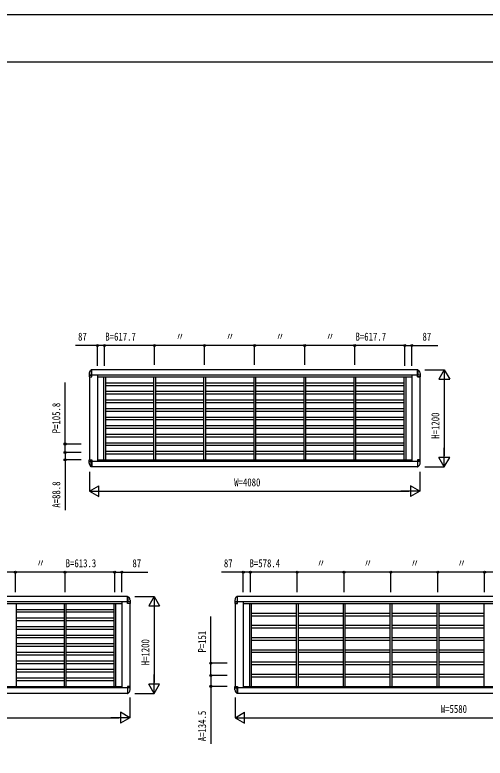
# Model space of a CAD drawing. Units: millimetres, scale not verified. Extents: x -12615 to 12615, y -8910 to 8910.
# Drawn here: x -6674 to -870, y -274 to 8910 of the extents above; entities that cross this region are included whole.
import ezdxf
from ezdxf.enums import TextEntityAlignment as Align

# ---------------------------------------------------------------- set-up
doc = ezdxf.new("R2010")
doc.units = ezdxf.units.MM
doc.header["$LTSCALE"] = 30
for name, color, linetype in [('0-2_YKK_A1', 4, 'Continuous'), ('0-3_YKK_D', 6, 'Continuous'), ('0-4_YKK_ZWAK', 7, 'Continuous')]:
    doc.layers.add(name, color=color, linetype=linetype)
doc.styles.add('ＭＳ ゴシック', font='')
doc.styles.get('ＭＳ ゴシック').set_extended_font_data('MS Gothic')

msp = doc.modelspace()

# ---------------------------------------------------------------- linework, layer by layer
at = {"layer": '0-2_YKK_A1'}
for p, q in [((-5730.94, 4525.3), (-5742.8, 4513.44)), ((-5725.94, 4525.3), (-5730.94, 4525.3)), ((-5730.94, 4525.3), (-5730.94, 4457)), ((-5725.94, 4437), (-5725.94, 4525.3)), ((-1698.64, 4525), (-5725.94, 4525)), ((-1703.94, 4525.3), (-1698.94, 4525.3)), ((-1703.94, 4437), (-1703.94, 4525.3)), ((-1698.94, 4525.3), (-1698.94, 4457)), ((-1698.94, 4525.3), (-1687.09, 4513.44)), ((-5757.44, 4478.09), (-5757.44, 4438)), ((-5756.44, 4437), (-5725.94, 4437)), ((-5755.44, 4457), (-5725.94, 4457)), ((-5754.94, 4437), (-5754.94, 3413)), ((-1672.44, 4457), (-5744.94, 4457)), ((-5654.94, 4457), (-5654.94, 3393)), ((-5654.94, 4437), (-1774.94, 4437)), ((-5579.44, 4437), (-5579.44, 3413)), ((-5579.44, 4437), (-5556.44, 4437)), ((-5556.44, 4437), (-5556.44, 3413)), ((-4961.77, 4437), (-4961.77, 3413)), ((-4938.77, 4437), (-4938.77, 3413)), ((-4344.11, 4437), (-4344.11, 3413)), ((-4321.11, 4437), (-4321.11, 3413)), ((-3726.44, 4437), (-3726.44, 3413)), ((-3703.44, 4437), (-3703.44, 3413)), ((-3108.77, 4437), (-3108.77, 3413)), ((-3085.77, 4437), (-3085.77, 3413)), ((-2491.11, 4437), (-2491.11, 3413)), ((-2468.11, 4437), (-2468.11, 3413)), ((-1873.44, 4437), (-1873.44, 3413)), ((-1873.44, 4437), (-1850.44, 4437)), ((-1850.44, 4437), (-1850.44, 3413)), ((-1774.94, 4457), (-1774.94, 3393)), ((-1674.44, 4457), (-1703.94, 4457)), ((-1703.94, 4437), (-1673.44, 4437)), ((-1673.44, 4437), (-1703.94, 4437)), ((-1674.94, 4437), (-1674.94, 3413)), ((-1672.44, 4478.09), (-1672.44, 4438)), ((-5556.44, 4364.2), (-4961.77, 4364.2)), ((-5556.44, 4332.2), (-4961.77, 4332.2)), ((-4938.77, 4364.2), (-4344.11, 4364.2)), ((-4938.77, 4332.2), (-4344.11, 4332.2)), ((-4321.11, 4364.2), (-3726.44, 4364.2)), ((-4321.11, 4332.2), (-3726.44, 4332.2)), ((-3703.44, 4364.2), (-3108.77, 4364.2)), ((-3703.44, 4332.2), (-3108.77, 4332.2)), ((-3085.77, 4364.2), (-2491.11, 4364.2)), ((-3085.77, 4332.2), (-2491.11, 4332.2)), ((-2468.11, 4364.2), (-1873.44, 4364.2)), ((-2468.11, 4332.2), (-1873.44, 4332.2)), ((-5556.44, 4258.4), (-4961.77, 4258.4)), ((-5556.44, 4226.4), (-4961.77, 4226.4)), ((-4938.77, 4258.4), (-4344.11, 4258.4)), ((-4938.77, 4226.4), (-4344.11, 4226.4)), ((-4321.11, 4258.4), (-3726.44, 4258.4)), ((-4321.11, 4226.4), (-3726.44, 4226.4)), ((-3703.44, 4258.4), (-3108.77, 4258.4)), ((-3703.44, 4226.4), (-3108.77, 4226.4)), ((-3085.77, 4258.4), (-2491.11, 4258.4)), ((-3085.77, 4226.4), (-2491.11, 4226.4)), ((-2468.11, 4258.4), (-1873.44, 4258.4)), ((-2468.11, 4226.4), (-1873.44, 4226.4)), ((-5556.44, 4152.6), (-4961.77, 4152.6)), ((-4938.77, 4152.6), (-4344.11, 4152.6)), ((-4321.11, 4152.6), (-3726.44, 4152.6)), ((-3703.44, 4152.6), (-3108.77, 4152.6)), ((-3085.77, 4152.6), (-2491.11, 4152.6)), ((-2468.11, 4152.6), (-1873.44, 4152.6)), ((-5556.44, 4120.6), (-4961.77, 4120.6)), ((-5556.44, 4046.8), (-4961.77, 4046.8)), ((-4938.77, 4120.6), (-4344.11, 4120.6)), ((-4938.77, 4046.8), (-4344.11, 4046.8)), ((-4321.11, 4120.6), (-3726.44, 4120.6)), ((-4321.11, 4046.8), (-3726.44, 4046.8)), ((-3703.44, 4120.6), (-3108.77, 4120.6)), ((-3703.44, 4046.8), (-3108.77, 4046.8)), ((-3085.77, 4120.6), (-2491.11, 4120.6)), ((-3085.77, 4046.8), (-2491.11, 4046.8)), ((-2468.11, 4120.6), (-1873.44, 4120.6)), ((-2468.11, 4046.8), (-1873.44, 4046.8)), ((-5556.44, 4014.8), (-4961.77, 4014.8)), ((-4938.77, 4014.8), (-4344.11, 4014.8)), ((-4321.11, 4014.8), (-3726.44, 4014.8)), ((-3703.44, 4014.8), (-3108.77, 4014.8)), ((-3085.77, 4014.8), (-2491.11, 4014.8)), ((-2468.11, 4014.8), (-1873.44, 4014.8)), ((-5556.44, 3941), (-4961.77, 3941)), ((-5556.44, 3909), (-4961.77, 3909)), ((-4938.77, 3941), (-4344.11, 3941)), ((-4938.77, 3909), (-4344.11, 3909)), ((-4321.11, 3941), (-3726.44, 3941)), ((-4321.11, 3909), (-3726.44, 3909)), ((-3703.44, 3941), (-3108.77, 3941)), ((-3703.44, 3909), (-3108.77, 3909)), ((-3085.77, 3941), (-2491.11, 3941)), ((-3085.77, 3909), (-2491.11, 3909)), ((-2468.11, 3941), (-1873.44, 3941)), ((-2468.11, 3909), (-1873.44, 3909)), ((-5556.44, 3835.2), (-4961.77, 3835.2)), ((-5556.44, 3803.2), (-4961.77, 3803.2)), ((-4938.77, 3835.2), (-4344.11, 3835.2)), ((-4938.77, 3803.2), (-4344.11, 3803.2)), ((-4321.11, 3835.2), (-3726.44, 3835.2)), ((-4321.11, 3803.2), (-3726.44, 3803.2)), ((-3703.44, 3835.2), (-3108.77, 3835.2)), ((-3703.44, 3803.2), (-3108.77, 3803.2)), ((-3085.77, 3835.2), (-2491.11, 3835.2)), ((-3085.77, 3803.2), (-2491.11, 3803.2)), ((-2468.11, 3835.2), (-1873.44, 3835.2)), ((-2468.11, 3803.2), (-1873.44, 3803.2)), ((-5556.44, 3729.4), (-4961.77, 3729.4)), ((-5556.44, 3697.4), (-4961.77, 3697.4)), ((-4938.77, 3729.4), (-4344.11, 3729.4)), ((-4938.77, 3697.4), (-4344.11, 3697.4)), ((-4321.11, 3729.4), (-3726.44, 3729.4)), ((-4321.11, 3697.4), (-3726.44, 3697.4)), ((-3703.44, 3729.4), (-3108.77, 3729.4)), ((-3703.44, 3697.4), (-3108.77, 3697.4)), ((-3085.77, 3729.4), (-2491.11, 3729.4)), ((-3085.77, 3697.4), (-2491.11, 3697.4)), ((-2468.11, 3729.4), (-1873.44, 3729.4)), ((-2468.11, 3697.4), (-1873.44, 3697.4)), ((-5556.44, 3623.6), (-4961.77, 3623.6)), ((-5556.44, 3591.6), (-4961.77, 3591.6)), ((-4938.77, 3623.6), (-4344.11, 3623.6)), ((-4938.77, 3591.6), (-4344.11, 3591.6)), ((-4321.11, 3623.6), (-3726.44, 3623.6)), ((-4321.11, 3591.6), (-3726.44, 3591.6)), ((-3703.44, 3623.6), (-3108.77, 3623.6)), ((-3703.44, 3591.6), (-3108.77, 3591.6)), ((-3085.77, 3623.6), (-2491.11, 3623.6)), ((-3085.77, 3591.6), (-2491.11, 3591.6)), ((-2468.11, 3623.6), (-1873.44, 3623.6)), ((-2468.11, 3591.6), (-1873.44, 3591.6)), ((-5556.44, 3517.8), (-4961.77, 3517.8)), ((-4938.77, 3517.8), (-4344.11, 3517.8)), ((-4321.11, 3517.8), (-3726.44, 3517.8)), ((-3703.44, 3517.8), (-3108.77, 3517.8)), ((-3085.77, 3517.8), (-2491.11, 3517.8)), ((-2468.11, 3517.8), (-1873.44, 3517.8)), ((-5757.44, 3371.91), (-5757.44, 3412)), ((-5756.44, 3413), (-5725.94, 3413)), ((-5725.94, 3413), (-5725.94, 3324.7)), ((-5654.94, 3413), (-1774.94, 3413)), ((-5556.44, 3485.8), (-4961.77, 3485.8)), ((-4938.77, 3485.8), (-4344.11, 3485.8)), ((-4321.11, 3485.8), (-3726.44, 3485.8)), ((-3703.44, 3485.8), (-3108.77, 3485.8)), ((-3085.77, 3485.8), (-2491.11, 3485.8)), ((-2468.11, 3485.8), (-1873.44, 3485.8)), ((-1703.94, 3413), (-1673.44, 3413)), ((-1673.44, 3413), (-1703.94, 3413)), ((-1703.94, 3413), (-1703.94, 3324.7)), ((-1672.44, 3371.91), (-1672.44, 3412)), ((-5755.44, 3393), (-5725.94, 3393)), ((-1672.44, 3393), (-5744.94, 3393)), ((-5730.94, 3324.7), (-5742.8, 3336.56)), ((-5730.94, 3324.7), (-5730.94, 3393)), ((-5725.94, 3324.7), (-5730.94, 3324.7)), ((-1698.64, 3325), (-5725.94, 3325)), ((-1674.44, 3393), (-1703.94, 3393)), ((-1703.94, 3324.7), (-1698.94, 3324.7)), ((-1698.94, 3324.7), (-1698.94, 3393)), ((-1698.94, 3324.7), (-1687.09, 3336.56)), ((-5264.94, 1657), (-10524.94, 1657)), ((-5283.94, 1725), (-10505.94, 1725)), ((-5354.94, 1657), (-5354.94, 593)), ((-5283.94, 1725.3), (-5278.94, 1725.3)), ((-5283.94, 1637), (-5283.94, 1725.3)), ((-5254.44, 1657), (-5283.94, 1657)), ((-5278.94, 1725.3), (-5278.94, 1657)), ((-5278.94, 1725.3), (-5267.09, 1713.44)), ((-5252.44, 1678.09), (-5252.44, 1638)), ((-3957.44, 1678.09), (-3957.44, 1638)), ((-3955.44, 1657), (-3925.94, 1657)), ((1627.56, 1657), (-3944.94, 1657)), ((-3930.94, 1725.3), (-3942.8, 1713.44)), ((-3925.94, 1725.3), (-3930.94, 1725.3)), ((-3930.94, 1725.3), (-3930.94, 1657)), ((-3925.94, 1637), (-3925.94, 1725.3)), ((1601.36, 1725), (-3925.94, 1725)), ((-3854.94, 1657), (-3854.94, 593)), ((-10434.94, 1637), (-5354.94, 1637)), ((-6679.94, 1637), (-6656.94, 1637)), ((-6656.94, 1637), (-6656.94, 613)), ((-6656.94, 1564.2), (-6066.69, 1564.2)), ((-6066.69, 1637), (-6066.69, 613)), ((-6066.69, 1637), (-6043.69, 1637)), ((-6043.69, 1637), (-6043.69, 613)), ((-6043.69, 1564.2), (-5453.44, 1564.2)), ((-5453.44, 1637), (-5453.44, 613)), ((-5453.44, 1637), (-5430.44, 1637)), ((-5430.44, 1637), (-5430.44, 613)), ((-5253.44, 1637), (-5283.94, 1637)), ((-5254.94, 1637), (-5254.94, 613)), ((-3956.44, 1637), (-3925.94, 1637)), ((-3954.94, 1637), (-3954.94, 613)), ((-3854.94, 1637), (1525.06, 1637)), ((-3779.44, 1637), (-3779.44, 613)), ((-3756.44, 1637), (-3756.44, 613)), ((-3201, 1637), (-3201, 613)), ((-3178, 1637), (-3178, 613)), ((-2622.55, 1637), (-2622.55, 613)), ((-2599.55, 1637), (-2599.55, 613)), ((-2044.11, 1637), (-2044.11, 613)), ((-2021.11, 1637), (-2021.11, 613)), ((-1465.66, 1637), (-1465.66, 613)), ((-1442.66, 1637), (-1442.66, 613)), ((-887.22, 1637), (-887.22, 613)), ((-6656.94, 1532.2), (-6066.69, 1532.2)), ((-6043.69, 1532.2), (-5453.44, 1532.2)), ((-3756.44, 1518.5), (-3201, 1518.5)), ((-3756.44, 1486.5), (-3201, 1486.5)), ((-3178, 1518.5), (-2622.55, 1518.5)), ((-3178, 1486.5), (-2622.55, 1486.5)), ((-2599.55, 1518.5), (-2044.11, 1518.5)), ((-2599.55, 1486.5), (-2044.11, 1486.5)), ((-2021.11, 1518.5), (-1465.66, 1518.5)), ((-2021.11, 1486.5), (-1465.66, 1486.5)), ((-1442.66, 1518.5), (-887.22, 1518.5)), ((-1442.66, 1486.5), (-887.22, 1486.5)), ((-6656.94, 1458.4), (-6066.69, 1458.4)), ((-6656.94, 1426.4), (-6066.69, 1426.4)), ((-6043.69, 1458.4), (-5453.44, 1458.4)), ((-6043.69, 1426.4), (-5453.44, 1426.4)), ((-6656.94, 1352.6), (-6066.69, 1352.6)), ((-6656.94, 1320.6), (-6066.69, 1320.6)), ((-6043.69, 1352.6), (-5453.44, 1352.6)), ((-6043.69, 1320.6), (-5453.44, 1320.6)), ((-3756.44, 1367.5), (-3201, 1367.5)), ((-3756.44, 1335.5), (-3201, 1335.5)), ((-3178, 1367.5), (-2622.55, 1367.5)), ((-3178, 1335.5), (-2622.55, 1335.5)), ((-2599.55, 1367.5), (-2044.11, 1367.5)), ((-2599.55, 1335.5), (-2044.11, 1335.5)), ((-2021.11, 1367.5), (-1465.66, 1367.5)), ((-2021.11, 1335.5), (-1465.66, 1335.5)), ((-1442.66, 1367.5), (-887.22, 1367.5)), ((-1442.66, 1335.5), (-887.22, 1335.5)), ((-6656.94, 1246.8), (-6066.69, 1246.8)), ((-6656.94, 1214.8), (-6066.69, 1214.8)), ((-6043.69, 1246.8), (-5453.44, 1246.8)), ((-6043.69, 1214.8), (-5453.44, 1214.8)), ((-3756.44, 1216.5), (-3201, 1216.5)), ((-3178, 1216.5), (-2622.55, 1216.5)), ((-2599.55, 1216.5), (-2044.11, 1216.5)), ((-2021.11, 1216.5), (-1465.66, 1216.5)), ((-1442.66, 1216.5), (-887.22, 1216.5)), ((-6656.94, 1141), (-6066.69, 1141)), ((-6656.94, 1109), (-6066.69, 1109)), ((-6043.69, 1141), (-5453.44, 1141)), ((-6043.69, 1109), (-5453.44, 1109)), ((-3756.44, 1184.5), (-3201, 1184.5)), ((-3178, 1184.5), (-2622.55, 1184.5)), ((-2599.55, 1184.5), (-2044.11, 1184.5)), ((-2021.11, 1184.5), (-1465.66, 1184.5)), ((-1442.66, 1184.5), (-887.22, 1184.5)), ((-6656.94, 1035.2), (-6066.69, 1035.2)), ((-6043.69, 1035.2), (-5453.44, 1035.2)), ((-3756.44, 1065.5), (-3201, 1065.5)), ((-3756.44, 1033.5), (-3201, 1033.5)), ((-3178, 1065.5), (-2622.55, 1065.5)), ((-3178, 1033.5), (-2622.55, 1033.5)), ((-2599.55, 1065.5), (-2044.11, 1065.5)), ((-2599.55, 1033.5), (-2044.11, 1033.5)), ((-2021.11, 1065.5), (-1465.66, 1065.5)), ((-2021.11, 1033.5), (-1465.66, 1033.5)), ((-1442.66, 1065.5), (-887.22, 1065.5)), ((-1442.66, 1033.5), (-887.22, 1033.5)), ((-6656.94, 1003.2), (-6066.69, 1003.2)), ((-6656.94, 929.4), (-6066.69, 929.4)), ((-6043.69, 1003.2), (-5453.44, 1003.2)), ((-6043.69, 929.4), (-5453.44, 929.4)), ((-6656.94, 897.4), (-6066.69, 897.4)), ((-6043.69, 897.4), (-5453.44, 897.4)), ((-3756.44, 914.5), (-3201, 914.5)), ((-3756.44, 882.5), (-3201, 882.5)), ((-3178, 914.5), (-2622.55, 914.5)), ((-3178, 882.5), (-2622.55, 882.5)), ((-2599.55, 914.5), (-2044.11, 914.5)), ((-2599.55, 882.5), (-2044.11, 882.5)), ((-2021.11, 914.5), (-1465.66, 914.5)), ((-2021.11, 882.5), (-1465.66, 882.5)), ((-1442.66, 914.5), (-887.22, 914.5)), ((-1442.66, 882.5), (-887.22, 882.5)), ((-6656.94, 823.6), (-6066.69, 823.6)), ((-6656.94, 791.6), (-6066.69, 791.6)), ((-6043.69, 823.6), (-5453.44, 823.6)), ((-6043.69, 791.6), (-5453.44, 791.6)), ((-3756.44, 763.5), (-3201, 763.5)), ((-3178, 763.5), (-2622.55, 763.5)), ((-2599.55, 763.5), (-2044.11, 763.5)), ((-2021.11, 763.5), (-1465.66, 763.5)), ((-1442.66, 763.5), (-887.22, 763.5)), ((-6656.94, 717.8), (-6066.69, 717.8)), ((-6656.94, 685.8), (-6066.69, 685.8)), ((-6043.69, 717.8), (-5453.44, 717.8)), ((-6043.69, 685.8), (-5453.44, 685.8)), ((-3756.44, 731.5), (-3201, 731.5)), ((-3178, 731.5), (-2622.55, 731.5)), ((-2599.55, 731.5), (-2044.11, 731.5)), ((-2021.11, 731.5), (-1465.66, 731.5)), ((-1442.66, 731.5), (-887.22, 731.5)), ((-5264.94, 593), (-10524.94, 593)), ((-10434.94, 613), (-5354.94, 613)), ((-5253.44, 613), (-5283.94, 613)), ((-5283.94, 613), (-5283.94, 524.7)), ((-5254.44, 593), (-5283.94, 593)), ((-5278.94, 524.7), (-5278.94, 593)), ((-5252.44, 571.91), (-5252.44, 612)), ((-3957.44, 571.91), (-3957.44, 612)), ((-3956.44, 613), (-3925.94, 613)), ((-3955.44, 593), (-3925.94, 593)), ((1627.56, 593), (-3944.94, 593)), ((-3930.94, 524.7), (-3930.94, 593)), ((-3925.94, 613), (-3925.94, 524.7)), ((-3854.94, 613), (1525.06, 613)), ((-3781.94, 613), (-3746.94, 613)), ((-5283.94, 525), (-10505.94, 525)), ((-5283.94, 524.7), (-5278.94, 524.7)), ((-5278.94, 524.7), (-5267.09, 536.56)), ((-3930.94, 524.7), (-3942.8, 536.56)), ((-3925.94, 524.7), (-3930.94, 524.7)), ((1601.36, 525), (-3925.94, 525))]:
    msp.add_line(p, q, dxfattribs=at)
for centre, radius, start, end in [((-5707.44, 4478.09), 50, 135, 180), ((-1722.44, 4478.09), 50, 0, 45), ((-5756.44, 4438), 1, 180, 270), ((-1673.44, 4438), 1, 270, 0), ((-5756.44, 3412), 1, 90, 180), ((-1673.44, 3412), 1, 0, 90), ((-5707.44, 3371.91), 50, 180, 225), ((-1722.44, 3371.91), 50, 315, 0), ((-5302.44, 1678.09), 50, 0, 45), ((-3907.44, 1678.09), 50, 135, 180), ((-5253.44, 1638), 1, 270, 0), ((-3956.44, 1638), 1, 180, 270), ((-5302.44, 571.91), 50, 315, 0), ((-5253.44, 612), 1, 0, 90), ((-3956.44, 612), 1, 90, 180), ((-3907.44, 571.91), 50, 180, 225)]:
    msp.add_arc(centre, radius, start, end, dxfattribs=at)
at = {"layer": '0-3_YKK_D'}
for p, q in [((-5654.94, 4575), (-5654.94, 4826)), ((-5567.94, 4585), (-5567.94, 4826)), ((-5567.94, 4575), (-5567.94, 4826)), ((-4950.27, 4825), (-5567.94, 4825)), ((-4950.27, 4585), (-4950.27, 4826)), ((-4950.27, 4585), (-4950.27, 4826)), ((-4332.61, 4825), (-4950.27, 4825)), ((-4332.61, 4585), (-4332.61, 4826)), ((-4332.61, 4585), (-4332.61, 4826)), ((-3714.94, 4825), (-4332.61, 4825)), ((-3714.94, 4585), (-3714.94, 4826)), ((-3714.94, 4585), (-3714.94, 4826)), ((-3097.27, 4825), (-3714.94, 4825)), ((-3097.27, 4585), (-3097.27, 4826)), ((-3097.27, 4585), (-3097.27, 4826)), ((-2479.61, 4825), (-3097.27, 4825)), ((-2479.61, 4585), (-2479.61, 4826)), ((-2479.61, 4585), (-2479.61, 4826)), ((-1861.94, 4825), (-2479.61, 4825)), ((-1861.94, 4585), (-1861.94, 4826)), ((-1861.94, 4575), (-1861.94, 4826)), ((-1774.94, 4575), (-1774.94, 4826)), ((-1614.94, 4525), (-1373.94, 4525)), ((-1374.94, 4525), (-1442.44, 4408.09)), ((-1374.94, 4525), (-1307.44, 4408.09)), ((-1374.94, 4525), (-1374.94, 4291.17)), ((-1442.44, 4408.09), (-1307.44, 4408.09)), ((-1374.94, 4390), (-1374.94, 3460)), ((-5855.94, 3607.6), (-6055.94, 3607.6)), ((-5855.94, 3501.8), (-6055.94, 3501.8)), ((-5855.94, 3501.8), (-6055.94, 3501.8)), ((-1374.94, 3325), (-1374.94, 3558.83)), ((-5855.94, 3413), (-6055.94, 3413)), ((-1374.94, 3325), (-1442.44, 3441.91)), ((-1307.44, 3441.91), (-1442.44, 3441.91)), ((-1374.94, 3325), (-1307.44, 3441.91)), ((-1614.94, 3325), (-1373.94, 3325)), ((-5754.94, 3265), (-5754.94, 3024)), ((-1674.94, 3265), (-1674.94, 3024)), ((-5754.94, 3025), (-5638.03, 3092.5)), ((-5638.03, 2957.5), (-5638.03, 3092.5)), ((-1674.94, 3025), (-1791.85, 3092.5)), ((-1791.85, 3092.5), (-1791.85, 2957.5)), ((-5754.94, 3025), (-5638.03, 2957.5)), ((-5754.94, 3025), (-5521.11, 3025)), ((-5619.94, 3025), (-1809.94, 3025)), ((-1674.94, 3025), (-1908.77, 3025)), ((-1674.94, 3025), (-1791.85, 2957.5)), ((-6668.44, 2025), (-7281.69, 2025)), ((-6668.44, 1775), (-6668.44, 2026)), ((-6668.44, 1775), (-6668.44, 2026)), ((-6055.19, 2025), (-6668.44, 2025)), ((-6055.19, 1775), (-6055.19, 2026)), ((-6055.19, 1775), (-6055.19, 2026)), ((-5441.93, 2025), (-6055.19, 2025)), ((-5441.94, 1775), (-5441.94, 2026)), ((-5441.93, 1775), (-5441.93, 2026)), ((-5354.94, 1775), (-5354.94, 2026)), ((-3854.94, 1775), (-3854.94, 2026)), ((-3767.94, 1775), (-3767.94, 2026)), ((-3767.94, 1775), (-3767.94, 2026)), ((-3189.5, 2025), (-3767.94, 2025)), ((-3189.5, 1775), (-3189.5, 2026)), ((-3189.5, 1775), (-3189.5, 2026)), ((-2611.05, 2025), (-3189.5, 2025)), ((-2611.05, 1775), (-2611.05, 2026)), ((-2611.05, 1775), (-2611.05, 2026)), ((-2032.61, 2025), (-2611.05, 2025)), ((-2032.61, 1775), (-2032.61, 2026)), ((-2032.61, 1775), (-2032.61, 2026)), ((-1454.16, 2025), (-2032.61, 2025)), ((-1454.16, 1775), (-1454.16, 2026)), ((-1454.16, 1775), (-1454.16, 2026)), ((-875.72, 2025), (-1454.16, 2025)), ((-875.72, 1775), (-875.72, 2026)), ((-875.72, 1775), (-875.72, 2026)), ((-297.27, 2025), (-875.72, 2025)), ((-5194.94, 1725), (-4953.94, 1725)), ((-4954.94, 1725), (-5022.44, 1608.09)), ((-4954.94, 1725), (-4887.44, 1608.09)), ((-4954.94, 1725), (-4954.94, 1491.17)), ((-5022.44, 1608.09), (-4887.44, 1608.09)), ((-4954.94, 1590), (-4954.94, 660)), ((-4055.94, 898.5), (-4255.94, 898.5)), ((-4954.94, 525), (-4954.94, 758.83)), ((-4055.94, 747.5), (-4255.94, 747.5)), ((-4055.94, 747.5), (-4255.94, 747.5)), ((-4954.94, 525), (-5022.44, 641.91)), ((-4887.44, 641.91), (-5022.44, 641.91)), ((-4954.94, 525), (-4887.44, 641.91)), ((-4055.94, 613), (-4255.94, 613)), ((-5254.94, 475), (-5254.94, 224)), ((-5194.94, 525), (-4953.94, 525)), ((-3954.94, 475), (-3954.94, 224)), ((-5254.94, 225), (-5371.85, 292.5)), ((-5371.85, 292.5), (-5371.85, 157.5)), ((-3954.94, 225), (-3838.03, 292.5)), ((-3838.03, 157.5), (-3838.03, 292.5)), ((-10399.94, 225), (-5389.94, 225)), ((-5254.94, 225), (-5488.77, 225)), ((-5254.94, 225), (-5371.85, 157.5)), ((-3954.94, 225), (-3838.03, 157.5)), ((-3954.94, 225), (-3721.11, 225)), ((-3819.94, 225), (1490.06, 225))]:
    msp.add_line(p, q, dxfattribs=at)
for points in [[(-5567.94, 4825), (-5654.94, 4825), (-5924.34, 4825)], [(-1861.94, 4825), (-1774.94, 4825), (-1454.54, 4825)], [(-6054.94, 3501.8), (-6054.94, 3607.6), (-6054.94, 4367.2)], [(-6054.94, 3501.8), (-6054.94, 3413), (-6054.94, 2790.8)], [(-5441.94, 2025), (-5354.94, 2025), (-5034.54, 2025)], [(-3767.94, 2025), (-3854.94, 2025), (-4124.34, 2025)], [(-4254.94, 747.5), (-4254.94, 898.5), (-4254.94, 1478.1)], [(-4254.94, 747.5), (-4254.94, 613), (-4254.94, -95.6)]]:
    msp.add_lwpolyline(points, dxfattribs=at)
for centre in [(-5654.94, 4825), (-5567.94, 4825), (-5567.94, 4825), (-4950.27, 4825), (-4950.27, 4825), (-4332.61, 4825), (-4332.61, 4825), (-3714.94, 4825), (-3714.94, 4825), (-3097.27, 4825), (-3097.27, 4825), (-2479.61, 4825), (-2479.61, 4825), (-1861.94, 4825), (-1861.94, 4825), (-1774.94, 4825), (-6054.94, 3607.6), (-6054.94, 3501.8), (-6054.94, 3501.8), (-6054.94, 3413), (-6668.44, 2025), (-6668.44, 2025), (-6055.19, 2025), (-6055.19, 2025), (-5441.94, 2025), (-5441.93, 2025), (-5354.94, 2025), (-3854.94, 2025), (-3767.94, 2025), (-3767.94, 2025), (-3189.5, 2025), (-3189.5, 2025), (-2611.05, 2025), (-2611.05, 2025), (-2032.61, 2025), (-2032.61, 2025), (-1454.16, 2025), (-1454.16, 2025), (-875.72, 2025), (-875.72, 2025), (-4254.94, 898.5), (-4254.94, 747.5), (-4254.94, 747.5), (-4254.94, 613)]:
    msp.add_circle(centre, 12.75, dxfattribs=at)
at = {"layer": '0-4_YKK_ZWAK'}
msp.add_line((11685.06, 8325), (-11714.94, 8325), dxfattribs=at)
msp.add_lwpolyline([(-12615, -8910), (12615, -8910), (12615, 8910), (-12615, 8910)], close=True, dxfattribs=at)

# ---------------------------------------------------------------- texts
at = {"layer": '0-3_YKK_D', "style": 'ＭＳ ゴシック', "width": 0.8}
for s, p in [('87', (-5894.34, 4855)), ('B=617.7', (-5557.91, 4855)), ('〃', (-4691.84, 4855)), ('〃', (-4074.17, 4855)), ('〃', (-3456.51, 4855)), ('〃', (-2838.84, 4855)), ('B=617.7', (-2469.57, 4855)), ('87', (-1642.94, 4855)), ('W=4080', (-3966.94, 3055)), ('〃', (-6412.22, 2055)), ('B=613.3', (-6047.36, 2055)), ('87', (-5222.94, 2055)), ('87', (-4094.34, 2055)), ('B=578.4', (-3777.52, 2055)), ('〃', (-2950.67, 2055)), ('〃', (-2372.23, 2055)), ('〃', (-1793.79, 2055)), ('〃', (-1215.34, 2055)), ('W=5580', (-1416.94, 255))]:
    msp.add_text(s, height=98.97, dxfattribs=at).set_placement(p, align=Align.BOTTOM_LEFT)
for s, p in [('P=105.8', (-6084.94, 3739.6)), ('H=1200', (-1404.94, 3673)), ('A=88.8', (-6084.94, 2820.8)), ('P=151', (-4284.94, 1030.5)), ('H=1200', (-4984.94, 873)), ('A=134.5', (-4284.94, -65.6))]:
    msp.add_text(s, height=98.97, rotation=90, dxfattribs=at).set_placement(p, align=Align.BOTTOM_LEFT)

doc.saveas('drawing.dxf')
